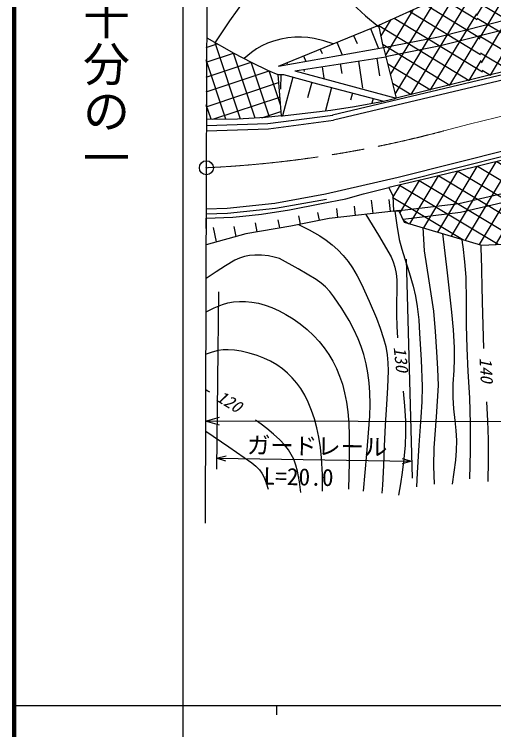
# Model space of a CAD drawing. Units: millimetres, scale not verified. Extents: x 40000 to 680000, y 20000 to 380000.
# Drawn here: x 40000 to 91195, y 202409 to 278792 of the extents above; entities that cross this region are included whole.
import ezdxf
from ezdxf.enums import TextEntityAlignment as Align

# ---------------------------------------------------------------- set-up
doc = ezdxf.new("R2010")
doc.units = ezdxf.units.MM
doc.header["$LTSCALE"] = 1000
doc.linetypes.add('CHAIN', pattern=[18.5, 12, -1.5, 3.5, -1.5])
for name, color, linetype, lineweight in [('M-BGD', 7, 'Continuous', 25), ('M-BMK', 2, 'CHAIN', 13), ('M-TTL', 2, 'Continuous', 140), ('M-TTL-BAND', 7, 'Continuous', 25)]:
    doc.layers.add(name, color=color, linetype=linetype, lineweight=lineweight)
doc.styles.add('@ＭＳ ゴシック', font='')
doc.styles.add('ＭＳ ゴシック', font='')
doc.styles.add('ＭＳ 明朝', font='')
doc.styles.get('@ＭＳ ゴシック').set_extended_font_data('@MS Gothic')
doc.styles.get('ＭＳ ゴシック').set_extended_font_data('MS Gothic')
doc.styles.get('ＭＳ 明朝').set_extended_font_data('MS Mincho')

# ---------------------------------------------------------------- blocks, each defined once
blk = doc.blocks.new('BUHIN1')
at = {"color": 7, "linetype": 'Continuous', "lineweight": 25}
for radius in [746, 22.5]:
    blk.add_circle((0, 0), radius, dxfattribs=at)

msp = doc.modelspace()

# ---------------------------------------------------------------- hatches: boundary and pattern name
at = {"layer": 'M-BGD'}
h = msp.add_hatch(dxfattribs=at)
h.set_pattern_fill('USER', color=256, style=0, pattern_type=2)
h.set_pattern_definition([(239.185, (94952, 273336), (1288.24, -768.4), []), (149.185, (94952, 273336), (-768.4, -1288.24), [])])
h.paths.add_polyline_path([(90035, 272093), (89286, 279876), (94202, 281119), (94952, 273336)])
h = msp.add_hatch(dxfattribs=at)
h.set_pattern_fill('USER', color=256, style=0, pattern_type=2)
h.set_pattern_definition([(238.673, (92693, 272739), (1281.32, -779.88), []), (148.673, (92693, 272739), (-779.88, -1281.32), [])])
h.paths.add_polyline_path([(78915, 277642), (83358, 279624), (89286, 279876), (90035, 272093), (80762, 269837)])
h = msp.add_hatch(dxfattribs=at)
h.set_pattern_fill('USER', color=256, style=0, pattern_type=2)
h.set_pattern_definition([(18.435, (65308, 273691), (-474.34, 1423.02), []), (288.435, (65308, 273691), (1423.02, 474.34), [])])
h.paths.add_polyline_path([(60482, 276308), (63434, 274627), (65308, 273691), (67118, 272786), (68152, 272365), (68507, 267938), (66838, 267770), (63823, 267591), (60510, 267576)])
h = msp.add_hatch(dxfattribs=at)
h.set_pattern_fill('USER', color=256, style=0, pattern_type=2)
h.set_pattern_definition([(239.036, (87375, 262057), (1286.24, -771.74), []), (149.036, (87375, 262057), (-771.74, -1286.24), [])])
h.paths.add_polyline_path([(79985, 260299), (80421, 259394), (80494, 257759), (81053, 257820), (81651, 256609), (89885, 254161), (96087, 254419), (92404, 263278), (87375, 262057), (84279, 261283)])

# ---------------------------------------------------------------- linework, layer by layer
for p, q in [((60682, 315144), (60507, 261362)), ((78915, 277642), (83359, 279624)), ((118086, 278477), (73970, 268029)), ((85301, 276400), (94433, 278717)), ((68218, 273252), (78915, 277642)), ((118215, 277933), (74099, 267484)), ((78024, 277276), (78896, 275151)), ((79436, 275242), (78915, 277642)), ((94530, 277709), (85521, 275424)), ((76241, 276544), (76598, 275675)), ((60555, 276266), (63434, 274628)), ((74458, 275813), (75013, 274460)), ((79436, 275242), (85301, 276400)), ((68218, 273252), (79436, 275242)), ((72675, 275081), (72873, 274598)), ((79436, 275242), (79675, 274240)), ((85521, 275424), (79630, 274261)), ((63434, 274628), (65308, 273691)), ((69941, 272755), (79675, 274240)), ((70892, 274349), (71130, 273770)), ((79675, 274240), (80763, 269837)), ((65308, 273691), (67118, 272786)), ((69110, 273617), (69149, 273521)), ((74808, 273497), (74966, 272462)), ((76755, 273794), (77197, 270897)), ((78702, 274091), (78986, 272229)), ((67118, 272786), (68152, 272366)), ((69941, 272755), (80763, 269837)), ((70914, 272903), (70946, 272696)), ((72861, 273200), (73051, 271958)), ((94952, 273336), (80763, 269837)), ((68152, 272366), (68508, 267938)), ((68152, 272366), (68747, 272357)), ((68450, 272361), (68427, 270798)), ((69755, 272085), (68641, 267954)), ((68747, 272357), (72779, 271269)), ((71771, 271541), (71323, 269879)), ((72779, 271269), (79436, 269519)), ((73889, 270977), (73246, 268533)), ((76108, 270394), (75907, 269632)), ((78327, 269810), (78192, 269299)), ((79436, 269519), (80763, 269837)), ((73787, 268564), (76333, 268962)), ((76333, 268962), (79436, 269519)), ((112837, 269375), (81001, 261384)), ((68641, 267954), (70737, 268192)), ((70737, 268192), (73787, 268564)), ((112718, 268768), (81137, 260841)), ((63823, 267591), (60510, 267576)), ((66839, 267770), (63823, 267591)), ((68508, 267938), (66839, 267770)), ((67083, 267129), (74026, 268039)), ((67129, 266571), (74099, 267484)), ((68508, 267938), (68641, 267954)), ((60525, 266902), (67083, 267129)), ((60523, 266342), (67129, 266571)), ((92405, 263278), (87376, 262057)), ((87376, 262057), (84279, 261283)), ((60507, 261362), (60386, 224470)), ((81001, 261384), (73229, 259580)), ((84279, 261283), (79985, 260299)), ((77284, 259632), (79985, 260299)), ((79985, 260299), (80421, 259394)), ((87483, 258606), (93198, 259931)), ((73229, 259580), (67820, 258599)), ((73343, 259032), (67899, 258044)), ((72791, 258593), (75406, 259100)), ((75406, 259100), (77284, 259632)), ((78309, 257520), (78153, 258945)), ((80189, 257725), (80049, 259003)), ((80421, 259394), (80494, 257759)), ((93452, 258964), (87657, 257619)), ((67820, 258599), (62719, 258074)), ((69395, 257909), (72791, 258593)), ((76430, 257314), (76320, 258321)), ((81128, 257828), (87483, 258606)), ((62757, 257515), (60494, 257443)), ((62719, 258074), (60496, 258003)), ((67899, 258044), (62757, 257515)), ((64410, 257223), (66395, 257457)), ((66395, 257457), (69395, 257909)), ((72594, 256800), (72423, 257642)), ((81128, 257828), (73611, 257005)), ((74551, 257108), (74447, 258050)), ((80494, 257759), (81053, 257820)), ((81053, 257820), (81651, 256609)), ((87657, 257619), (81523, 256869)), ((60489, 255939), (60493, 257027)), ((60493, 257027), (63346, 257145)), ((63346, 257145), (64410, 257223)), ((68342, 255977), (68194, 256841)), ((73611, 257005), (69542, 256182)), ((70559, 256388), (70380, 257276)), ((61608, 254493), (61274, 256037)), ((63697, 255071), (63467, 256136)), ((69542, 256182), (64742, 255360)), ((65942, 255565), (65774, 256541)), ((81651, 256609), (89885, 254160)), ((64742, 255360), (60483, 254182)), ((89885, 254160), (96087, 254419)), ((81851, 252647), (82479, 229280)), ((61815, 249172), (61596, 230218)), ((117120, 235196), (60422, 235354)), ((61610, 231392), (82431, 231079))]:
    msp.add_line(p, q, dxfattribs=at)
for points in [[(61443, 275761), (63015, 278096), (64651, 280418)], [(76102, 279894), (77514, 278644), (78960, 277433)], [(74037, 275640), (73039, 275952), (72022, 276208), (71353, 276313), (70676, 276359), (69945, 276344), (69213, 276269), (68449, 276129), (67688, 275929), (67044, 275702), (66426, 275421), (65859, 275092), (65316, 274705), (64923, 274395), (64537, 274076)], [(77528, 257434), (78899, 255194), (80233, 252897), (80464, 252351), (80641, 251779), (80770, 251123), (80842, 250442), (80868, 249262), (80833, 248058), (80810, 246749), (80847, 245451), (80878, 244846), (80913, 244232)], [(80626, 257773), (80841, 256264), (81115, 254759), (81373, 253725), (81692, 252698), (82178, 251239), (82610, 249753), (82852, 248682), (83038, 247592), (83192, 246163), (83286, 244726), (83449, 241897), (83552, 239063), (83517, 237417), (83422, 235761), (83183, 232794), (83005, 229828), (82985, 229081), (82968, 228323)], [(70362, 256348), (71506, 255769), (72617, 255137), (73289, 254688), (73937, 254182), (74546, 253628), (75113, 253030), (75641, 252386), (76118, 251708), (76627, 250862), (77089, 249976), (77912, 248168), (78683, 246331), (79088, 245270), (79440, 244178), (79659, 243316), (79819, 242444), (79904, 241592), (79929, 240725), (79862, 238934), (79734, 237137), (79588, 234918), (79503, 232684), (79443, 230605), (79323, 228523), (79290, 228095), (79257, 227668)], [(84860, 228614), (84820, 230554), (84839, 232502), (85099, 235819), (85298, 239144), (85235, 240938), (85112, 242743), (84995, 244927), (84818, 247102), (84290, 250325), (83823, 253555), (83728, 254777), (83655, 256013)], [(85726, 255397), (86240, 251204), (86695, 246989), (86859, 245096), (86963, 243199), (86977, 241991), (86930, 240771), (86843, 239323), (86817, 237877), (86898, 236655), (87039, 235434), (87153, 234371), (87207, 233294), (87186, 232235), (87103, 231177), (86945, 229898), (86752, 228614)], [(88644, 229196), (88713, 232135), (88722, 235083), (88634, 237858), (88485, 240643), (88354, 243129), (88282, 245617), (88303, 248167), (88264, 250712), (88128, 252361), (87930, 254018), (87881, 254394), (87832, 254771)], [(90146, 243096), (89990, 248082), (89883, 253078), (89873, 253617), (89863, 254167)], [(77292, 227887), (77657, 231877), (77964, 235891), (78001, 237150), (77979, 238419), (77902, 239457), (77763, 240501), (77573, 241486), (77322, 242468), (77051, 243318), (76725, 244143), (76262, 245125), (75743, 246084), (74969, 247369), (74136, 248633), (73710, 249187), (73243, 249696), (72772, 250098), (72253, 250461), (70306, 251611), (68335, 252703), (67742, 252876), (67130, 252992), (66416, 253064), (65689, 253076), (65130, 253032), (64585, 252928), (64059, 252757), (63552, 252528), (62544, 251938), (61561, 251293), (61030, 250942), (60502, 250592)], [(60493, 247027), (61353, 247442), (62240, 247803), (62810, 247972), (63396, 248083), (64035, 248138), (64681, 248133), (65376, 248065), (66073, 247937), (66801, 247738), (67507, 247483), (68273, 247139), (69014, 246739), (69783, 246260), (70523, 245726), (71258, 245128), (71956, 244481), (72546, 243856), (73097, 243184), (73581, 242483), (74015, 241751), (74405, 240974), (74745, 240163), (75037, 239289), (75275, 238389), (75477, 237368), (75621, 236337), (75725, 235092), (75769, 233844), (75750, 230978), (75691, 228105)], [(72925, 227886), (72901, 229667), (72816, 231442), (72707, 232544), (72536, 233649), (72325, 234637), (72055, 235611), (71748, 236501), (71383, 237373), (71015, 238112), (70589, 238828), (70167, 239426), (69691, 239995), (69186, 240493), (68639, 240946), (68024, 241377), (67366, 241763), (66660, 242094), (65932, 242370), (65089, 242620), (64226, 242813), (63529, 242925), (62831, 242976), (62306, 242958), (61777, 242880), (61127, 242716), (60482, 242514)], [(60884, 238437), (60678, 238547), (60473, 238657)], [(81533, 238566), (81686, 236978), (81781, 235375), (81788, 234085), (81735, 232785), (81606, 231322), (81417, 229867), (81230, 228662), (81030, 227450)], [(90589, 228905), (90652, 231143), (90655, 233390), (90581, 235398), (90467, 237405)], [(61921, 234919), (60422, 235354), (61923, 235778)], [(70597, 227741), (70449, 228883), (70244, 229997), (70069, 230649), (69835, 231283), (69581, 231799), (69267, 232297), (68847, 232837), (68374, 233345), (67692, 233973), (66960, 234563), (66352, 235016), (65742, 235454)], [(60463, 234291), (62927, 232625), (65381, 230893), (65799, 230548), (66177, 230158), (66438, 229794), (66650, 229395), (66895, 228769), (67103, 228105)], [(62605, 231090), (61610, 231392), (62614, 231662)], [(81435, 231382), (82431, 231079), (81427, 230809)]]:
    msp.add_lwpolyline(points, dxfattribs=at)
at = {"layer": 'M-BMK'}
for q in [(111573, 272726), (85881, 266351)]:
    msp.add_line((88571, 267070), q, dxfattribs=at)
msp.add_arc((54875, 382276), 120000, 272.69157, 284.9743, dxfattribs=at)
at = {"layer": 'M-TTL'}
msp.add_line((40000, 380000), (40000, 20000), dxfattribs=at)
at = {"layer": 'M-TTL-BAND'}
for p, q in [((58000, 370000), (58000, 20000)), ((40000, 205000), (579000, 205000)), ((68000, 205000), (68000, 204000))]:
    msp.add_line(p, q, dxfattribs=at)

# ---------------------------------------------------------------- block references
at = {"layer": 'M-BGD', "rotation": 97.99101}
msp.add_blockref('BUHIN1', (60510, 262408), dxfattribs=at)

# ---------------------------------------------------------------- texts
at = {"layer": 'M-BGD', "style": 'ＭＳ 明朝', "oblique": 15}
for s, rotation, p in [('130', 276, (80113, 243200)), ('140', 273.3, (89276, 242101)), ('120', 328.6, (61260, 237245))]:
    msp.add_text(s, height=1320, rotation=rotation, dxfattribs=at).set_placement(p, align=Align.BOTTOM_LEFT)
at = {"layer": 'M-BGD', "style": 'ＭＳ ゴシック'}
for s, rotation, p in [('ガードレール', 359.1, (64823, 231347)), ('L=20.0', 358.6, (66579, 228046))]:
    msp.add_text(s, height=1833, rotation=rotation, dxfattribs=at).set_placement(p, align=Align.BOTTOM_LEFT)
at = {"layer": 'M-TTL-BAND', "style": '@ＭＳ ゴシック'}
msp.add_text('縮尺千分の一', height=3666, rotation=270, dxfattribs=at).set_placement((49777, 261030), align=Align.MIDDLE_RIGHT)

doc.saveas('drawing.dxf')
